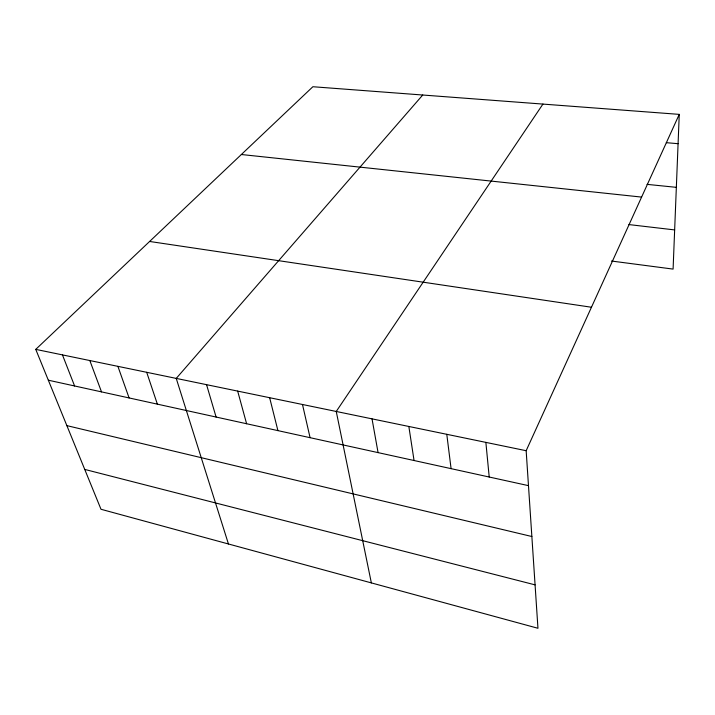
<?xml version="1.0" encoding="UTF-8"?>
<svg xmlns="http://www.w3.org/2000/svg" width="715" height="715" viewBox="0 0 715 715"><rect width="100%" height="100%" fill="white"/><g stroke="black" fill="none" stroke-linecap="round" stroke-linejoin="round"><path stroke-width="1.07" d="M679.25 114.373L526.16 450.709L537.957 628.271L100.994 509.268L35.75 349.376L312.884 86.73L679.25 114.373L673.092 269.099L611.441 261.029M542.935 104.086L336.247 411.465L371.353 582.904M422.735 95.015L176.239 378.405L228.442 543.972M666.3 142.678L678.079 143.697M647.039 184.363L676.345 187.339M241.357 154.512L641.596 197.09M628.896 224.573L674.647 229.917M149.614 241.464L591.457 307.244M35.75 349.376L526.16 450.709M48.334 380.201L528.483 485.646M66.87 425.631L531.862 536.518M84.736 469.415L535.07 584.861M62.455 354.899L74.601 385.975M89.831 360.557L101.512 391.883M117.903 366.357L129.093 397.942M146.7 372.3L157.372 404.154M206.555 384.67L216.1 417.051M237.675 391.105L246.604 423.745M269.644 397.71L277.921 430.627M302.49 404.493L310.078 437.687M372.023 418.856L378.074 452.622M408.846 426.471L414.056 460.523M446.786 434.309L451.085 468.656M485.869 442.379L489.212 477.021"/></g></svg>
